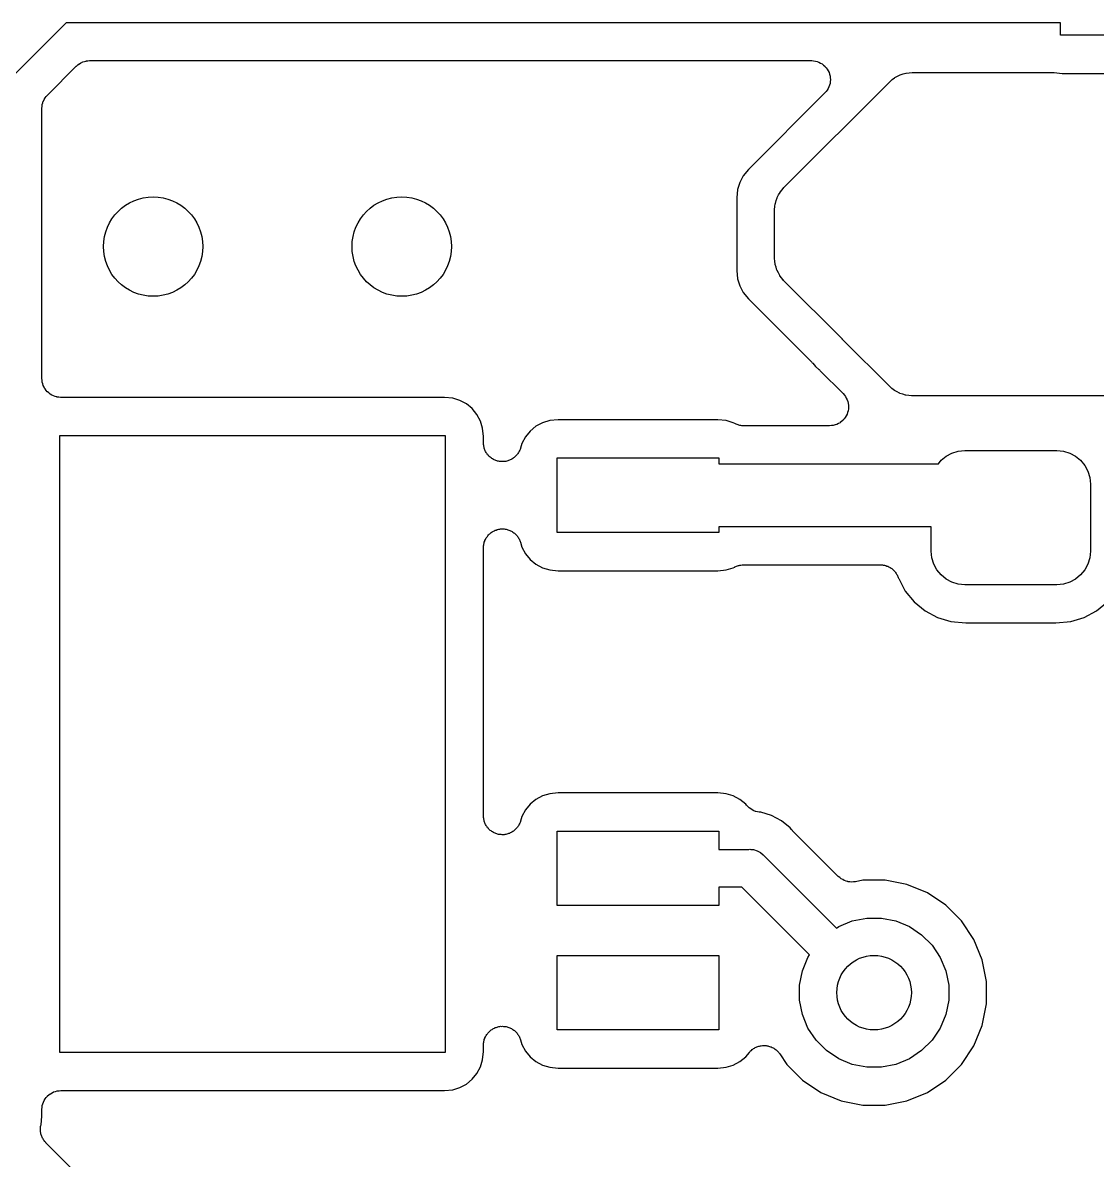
# Model space of a CAD drawing. Extents: x 0.48 to 2.43, y -7.79 to -4.85.
# Drawn here: x 1.0778 to 1.2479, y -7.5226 to -7.3425 of the extents above; entities that cross this region are included whole.
import ezdxf

# ---------------------------------------------------------------- set-up
doc = ezdxf.new("R2010")
doc.units = 0
doc.header["$MEASUREMENT"] = 0
doc.layers.add('BLACK', color=7, linetype='CONTINUOUS')

msp = doc.modelspace()

# ---------------------------------------------------------------- linework, layer by layer
at = {"layer": 'BLACK', "linetype": 'CONTINUOUS'}
for p, q in [((1.08447, -7.34269), (1.07498, -7.35219)), ((1.08466, -7.34254), (1.08447, -7.34269)), ((1.08489, -7.34252), (1.08466, -7.34254)), ((1.24213, -7.34252), (1.08489, -7.34252)), ((1.24213, -7.34449), (1.24213, -7.34252)), ((1.25886, -7.34449), (1.24213, -7.34449)), ((1.08753, -7.34866), (1.08779, -7.34858)), ((1.08779, -7.34858), (1.08781, -7.34858)), ((1.08781, -7.34858), (1.08782, -7.34857)), ((1.08782, -7.34857), (1.0881, -7.34855)), ((1.0881, -7.34855), (1.08837, -7.34852)), ((1.08837, -7.34852), (1.20268, -7.34852)), ((1.20268, -7.34852), (1.20271, -7.34852)), ((1.20271, -7.34852), (1.20271, -7.34852)), ((1.20271, -7.34852), (1.20271, -7.34852)), ((1.20271, -7.34852), (1.20272, -7.34852)), ((1.20272, -7.34852), (1.20301, -7.34855)), ((1.20301, -7.34855), (1.2033, -7.34858)), ((1.2033, -7.34858), (1.2033, -7.34858)), ((1.2033, -7.34858), (1.20331, -7.34859)), ((1.20331, -7.34859), (1.20358, -7.34867)), ((1.08168, -7.35397), (1.08625, -7.3494)), ((1.08625, -7.3494), (1.08626, -7.34939)), ((1.08626, -7.34939), (1.08628, -7.34937)), ((1.08626, -7.34939), (1.08626, -7.34939)), ((1.08626, -7.34939), (1.08626, -7.34939)), ((1.08628, -7.34937), (1.0865, -7.34919)), ((1.0865, -7.34919), (1.08671, -7.34902)), ((1.08671, -7.34902), (1.08673, -7.34901)), ((1.08673, -7.34901), (1.08674, -7.349)), ((1.08674, -7.349), (1.08699, -7.34888)), ((1.08699, -7.34888), (1.08723, -7.34875)), ((1.08723, -7.34875), (1.08725, -7.34874)), ((1.08725, -7.34874), (1.08726, -7.34873)), ((1.08726, -7.34873), (1.08753, -7.34866)), ((1.20358, -7.34867), (1.20385, -7.34876)), ((1.20385, -7.34876), (1.20386, -7.34876)), ((1.20386, -7.34876), (1.20386, -7.34876)), ((1.20386, -7.34876), (1.20412, -7.3489)), ((1.20412, -7.3489), (1.20437, -7.34904)), ((1.20437, -7.34904), (1.20437, -7.34904)), ((1.20437, -7.34904), (1.20438, -7.34904)), ((1.20438, -7.34904), (1.2046, -7.34923)), ((1.2046, -7.34923), (1.20482, -7.34941)), ((1.20482, -7.34941), (1.20482, -7.34942)), ((1.20482, -7.34942), (1.20482, -7.34942)), ((1.20482, -7.34942), (1.205, -7.34964)), ((1.205, -7.34964), (1.20519, -7.34987)), ((1.20519, -7.34987), (1.20519, -7.34987)), ((1.20519, -7.34987), (1.20519, -7.34988)), ((1.20519, -7.34988), (1.20532, -7.35012)), ((1.20532, -7.35012), (1.20546, -7.35039)), ((1.20546, -7.35039), (1.20546, -7.35039)), ((1.20546, -7.35039), (1.20546, -7.3504)), ((1.20546, -7.3504), (1.20554, -7.35066)), ((1.21769, -7.35048), (1.21815, -7.35044)), ((1.21815, -7.35044), (1.21861, -7.35039)), ((1.21861, -7.35039), (1.24063, -7.35039)), ((1.24063, -7.35039), (1.2407, -7.35039)), ((1.2407, -7.35039), (1.24091, -7.35042)), ((1.24091, -7.35042), (1.24112, -7.35042)), ((1.24112, -7.35042), (1.24237, -7.35054)), ((1.19831, -7.36861), (1.21507, -7.35186)), ((1.20554, -7.35066), (1.20563, -7.35095)), ((1.20562, -7.35212), (1.20554, -7.3524)), ((1.20565, -7.35183), (1.20562, -7.35211)), ((1.20562, -7.35211), (1.20562, -7.35212)), ((1.20562, -7.35212), (1.20562, -7.35212)), ((1.20563, -7.35095), (1.20563, -7.35095)), ((1.20563, -7.35095), (1.20563, -7.35096)), ((1.20563, -7.35096), (1.20565, -7.35124)), ((1.20565, -7.35124), (1.20568, -7.35153)), ((1.20568, -7.35154), (1.20565, -7.35183)), ((1.20568, -7.35153), (1.20568, -7.35154)), ((1.20568, -7.35154), (1.20568, -7.35154)), ((1.21507, -7.35186), (1.21508, -7.35185)), ((1.21508, -7.35185), (1.21512, -7.35181)), ((1.21508, -7.35185), (1.21508, -7.35185)), ((1.21508, -7.35185), (1.21508, -7.35185)), ((1.21512, -7.35181), (1.21548, -7.35152)), ((1.21548, -7.35152), (1.21584, -7.35123)), ((1.21584, -7.35123), (1.21586, -7.35122)), ((1.21586, -7.35122), (1.21588, -7.3512)), ((1.21588, -7.3512), (1.21629, -7.35099)), ((1.21629, -7.35099), (1.2167, -7.35077)), ((1.2167, -7.35077), (1.21673, -7.35076)), ((1.21673, -7.35076), (1.21675, -7.35075)), ((1.21675, -7.35075), (1.21719, -7.35062)), ((1.21719, -7.35062), (1.21764, -7.35049)), ((1.21764, -7.35049), (1.21766, -7.35049)), ((1.21766, -7.35049), (1.21769, -7.35048)), ((1.24237, -7.35054), (1.25861, -7.35054)), ((1.0815, -7.35418), (1.08168, -7.35397)), ((1.2048, -7.35364), (1.19271, -7.36573)), ((1.20499, -7.35342), (1.2048, -7.35364)), ((1.20517, -7.3532), (1.20499, -7.35342)), ((1.20531, -7.35293), (1.20517, -7.35319)), ((1.20517, -7.35319), (1.20517, -7.35319)), ((1.20517, -7.35319), (1.20517, -7.3532)), ((1.20545, -7.35268), (1.20531, -7.35293)), ((1.20554, -7.3524), (1.20545, -7.35267)), ((1.20545, -7.35267), (1.20545, -7.35268)), ((1.20545, -7.35268), (1.20545, -7.35268)), ((1.0808, -7.35605), (1.08083, -7.35577)), ((1.08083, -7.35577), (1.08086, -7.3555)), ((1.08086, -7.3555), (1.08087, -7.35548)), ((1.08087, -7.35547), (1.08095, -7.3552)), ((1.08087, -7.35548), (1.08087, -7.35547)), ((1.08095, -7.3552), (1.08103, -7.35494)), ((1.08103, -7.35494), (1.08104, -7.35492)), ((1.08104, -7.35492), (1.08105, -7.35491)), ((1.08105, -7.35491), (1.08118, -7.35467)), ((1.08118, -7.35467), (1.08131, -7.35442)), ((1.08131, -7.35442), (1.08132, -7.35441)), ((1.08132, -7.35441), (1.08133, -7.3544)), ((1.08133, -7.3544), (1.0815, -7.35418)), ((1.0808, -7.35608), (1.0808, -7.35605)), ((1.0808, -7.35609), (1.0808, -7.35608)), ((1.0808, -7.35608), (1.0808, -7.35608)), ((1.0808, -7.35608), (1.0808, -7.35608)), ((1.0808, -7.39883), (1.0808, -7.35609)), ((1.19271, -7.36573), (1.19187, -7.36675)), ((1.19132, -7.36779), (1.19098, -7.36891)), ((1.19187, -7.36675), (1.19132, -7.36779)), ((1.19098, -7.36891), (1.19085, -7.37023)), ((1.19085, -7.37023), (1.19085, -7.38174)), ((1.1971, -7.37067), (1.19723, -7.37023)), ((1.19723, -7.37023), (1.19725, -7.37021)), ((1.19725, -7.37018), (1.19748, -7.36977)), ((1.19725, -7.37021), (1.19725, -7.37018)), ((1.19748, -7.36977), (1.1977, -7.36937)), ((1.1977, -7.36937), (1.19771, -7.36935)), ((1.19771, -7.36935), (1.19772, -7.36932)), ((1.19772, -7.36932), (1.19802, -7.36897)), ((1.19802, -7.36897), (1.19831, -7.36861)), ((1.19685, -7.37208), (1.1969, -7.37162)), ((1.1969, -7.37162), (1.19695, -7.37116)), ((1.19695, -7.37116), (1.19696, -7.37114)), ((1.19696, -7.37111), (1.1971, -7.37067)), ((1.19696, -7.37114), (1.19696, -7.37111)), ((1.19685, -7.37213), (1.19685, -7.37208)), ((1.19685, -7.37215), (1.19685, -7.37213)), ((1.19685, -7.37213), (1.19685, -7.37213)), ((1.19685, -7.37213), (1.19685, -7.37213)), ((1.19685, -7.37982), (1.19685, -7.37215)), ((1.1969, -7.38028), (1.19685, -7.37982)), ((1.19694, -7.38074), (1.1969, -7.38028)), ((1.19694, -7.38076), (1.19694, -7.38074)), ((1.19695, -7.38079), (1.19694, -7.38076)), ((1.19708, -7.38123), (1.19695, -7.38079)), ((1.19085, -7.38174), (1.19098, -7.38306)), ((1.19721, -7.38168), (1.19708, -7.38123)), ((1.19722, -7.3817), (1.19721, -7.38168)), ((1.19723, -7.38172), (1.19722, -7.3817)), ((1.19744, -7.38213), (1.19723, -7.38172)), ((1.19766, -7.38254), (1.19744, -7.38213)), ((1.19767, -7.38256), (1.19766, -7.38254)), ((1.19769, -7.38259), (1.19767, -7.38256)), ((1.19798, -7.38294), (1.19769, -7.38259)), ((1.19098, -7.38306), (1.19132, -7.38418)), ((1.19132, -7.38418), (1.19187, -7.38522)), ((1.19827, -7.3833), (1.19798, -7.38294)), ((1.1983, -7.38334), (1.19827, -7.3833)), ((1.19831, -7.38335), (1.1983, -7.38334)), ((1.1983, -7.38334), (1.1983, -7.38334)), ((1.1983, -7.38334), (1.1983, -7.38334)), ((1.20759, -7.39263), (1.19831, -7.38335)), ((1.19187, -7.38522), (1.19271, -7.38624)), ((1.19271, -7.38624), (1.20269, -7.39621)), ((1.20759, -7.3927), (1.20759, -7.39263)), ((1.20766, -7.3927), (1.20759, -7.3927)), ((1.21507, -7.40011), (1.20766, -7.3927)), ((1.20269, -7.39621), (1.20272, -7.39624)), ((1.20272, -7.39624), (1.2028, -7.39634)), ((1.2028, -7.39634), (1.20289, -7.39643)), ((1.20289, -7.39643), (1.20332, -7.39696)), ((1.20332, -7.39696), (1.20386, -7.3974)), ((1.08083, -7.39911), (1.0808, -7.39883)), ((1.20386, -7.3974), (1.20389, -7.39743)), ((1.20389, -7.39743), (1.20398, -7.39752)), ((1.20398, -7.39752), (1.20407, -7.3976)), ((1.20407, -7.3976), (1.20768, -7.4012)), ((1.08086, -7.39939), (1.08083, -7.39911)), ((1.08086, -7.3994), (1.08086, -7.39939)), ((1.08086, -7.39941), (1.08086, -7.3994)), ((1.08094, -7.39969), (1.08086, -7.39941)), ((1.08102, -7.39995), (1.08094, -7.39969)), ((1.08103, -7.39996), (1.08102, -7.39995)), ((1.08103, -7.39997), (1.08103, -7.39996)), ((1.08116, -7.40022), (1.08103, -7.39997)), ((1.08129, -7.40047), (1.08116, -7.40022)), ((1.0813, -7.40048), (1.08129, -7.40047)), ((1.0813, -7.40049), (1.0813, -7.40048)), ((1.08148, -7.40071), (1.0813, -7.40049)), ((1.08166, -7.40093), (1.08148, -7.40071)), ((1.21543, -7.4004), (1.21507, -7.40011)), ((1.21578, -7.4007), (1.21543, -7.4004)), ((1.2158, -7.40071), (1.21578, -7.4007)), ((1.21583, -7.40073), (1.2158, -7.40071)), ((1.21623, -7.40095), (1.21583, -7.40073)), ((1.08167, -7.40094), (1.08166, -7.40093)), ((1.08189, -7.40112), (1.08167, -7.40094)), ((1.08167, -7.40094), (1.08167, -7.40094)), ((1.08211, -7.40131), (1.08189, -7.40112)), ((1.08212, -7.40131), (1.08211, -7.40131)), ((1.08213, -7.40132), (1.08212, -7.40131)), ((1.08238, -7.40145), (1.08213, -7.40132)), ((1.08262, -7.40159), (1.08238, -7.40145)), ((1.08263, -7.40159), (1.08262, -7.40159)), ((1.08264, -7.4016), (1.08263, -7.40159)), ((1.08291, -7.40168), (1.08264, -7.4016)), ((1.08318, -7.40176), (1.08291, -7.40168)), ((1.08319, -7.40177), (1.08318, -7.40176)), ((1.0832, -7.40177), (1.08319, -7.40177)), ((1.08348, -7.4018), (1.0832, -7.40177)), ((1.08376, -7.40183), (1.08348, -7.4018)), ((1.08378, -7.40183), (1.08376, -7.40183)), ((1.0838, -7.40183), (1.08378, -7.40183)), ((1.08378, -7.40183), (1.08378, -7.40183)), ((1.08378, -7.40183), (1.08378, -7.40183)), ((1.14454, -7.40183), (1.0838, -7.40183)), ((1.14586, -7.40196), (1.14454, -7.40183)), ((1.14699, -7.4023), (1.14586, -7.40196)), ((1.14803, -7.40286), (1.14699, -7.4023)), ((1.20768, -7.4012), (1.2077, -7.40122)), ((1.2077, -7.40122), (1.2077, -7.40122)), ((1.2077, -7.40122), (1.2077, -7.40122)), ((1.2077, -7.40122), (1.20771, -7.40123)), ((1.20771, -7.40123), (1.20789, -7.40146)), ((1.20789, -7.40146), (1.20807, -7.40168)), ((1.20807, -7.40168), (1.20807, -7.40168)), ((1.20807, -7.40168), (1.20807, -7.40169)), ((1.20807, -7.40169), (1.2082, -7.40195)), ((1.2082, -7.40195), (1.20834, -7.4022)), ((1.20834, -7.4022), (1.20834, -7.4022)), ((1.20834, -7.4022), (1.20834, -7.40221)), ((1.20834, -7.40221), (1.20842, -7.40249)), ((1.20842, -7.40249), (1.2085, -7.40276)), ((1.21664, -7.40117), (1.21623, -7.40095)), ((1.21666, -7.40118), (1.21664, -7.40117)), ((1.21669, -7.40119), (1.21666, -7.40118)), ((1.21713, -7.40133), (1.21669, -7.40119)), ((1.21757, -7.40147), (1.21713, -7.40133)), ((1.21759, -7.40147), (1.21757, -7.40147)), ((1.21762, -7.40148), (1.21759, -7.40147)), ((1.21808, -7.40152), (1.21762, -7.40148)), ((1.21854, -7.40157), (1.21808, -7.40152)), ((1.21859, -7.40157), (1.21854, -7.40157)), ((1.21861, -7.40157), (1.21859, -7.40157)), ((1.21859, -7.40157), (1.21859, -7.40157)), ((1.21859, -7.40157), (1.21859, -7.40157)), ((1.33834, -7.40157), (1.21861, -7.40157)), ((1.14895, -7.40361), (1.14803, -7.40286)), ((1.1497, -7.40452), (1.14895, -7.40361)), ((1.20841, -7.4042), (1.20832, -7.40449)), ((1.20849, -7.40394), (1.20841, -7.4042)), ((1.20852, -7.40364), (1.20849, -7.40393)), ((1.20849, -7.40393), (1.20849, -7.40393)), ((1.20849, -7.40393), (1.20849, -7.40394)), ((1.2085, -7.40276), (1.2085, -7.40277)), ((1.2085, -7.40277), (1.2085, -7.40277)), ((1.2085, -7.40277), (1.20853, -7.40306)), ((1.20856, -7.40335), (1.20852, -7.40364)), ((1.20853, -7.40306), (1.20856, -7.40334)), ((1.20856, -7.40334), (1.20855, -7.40335)), ((1.20855, -7.40335), (1.20856, -7.40335)), ((1.15026, -7.40557), (1.1497, -7.40452)), ((1.1506, -7.4067), (1.15026, -7.40557)), ((1.16009, -7.40585), (1.15905, -7.4064)), ((1.16123, -7.4055), (1.16009, -7.40585)), ((1.16255, -7.40537), (1.16123, -7.4055)), ((1.18784, -7.40537), (1.16255, -7.40537)), ((1.18917, -7.4055), (1.18784, -7.40537)), ((1.1903, -7.40585), (1.18917, -7.4055)), ((1.19053, -7.40597), (1.1903, -7.40585)), ((1.19065, -7.40602), (1.19053, -7.40597)), ((1.19076, -7.40608), (1.19065, -7.40602)), ((1.19092, -7.40613), (1.19076, -7.40608)), ((1.19107, -7.40619), (1.19092, -7.40613)), ((1.19119, -7.40622), (1.19107, -7.40619)), ((1.19132, -7.40626), (1.19119, -7.40622)), ((1.19148, -7.40628), (1.19132, -7.40626)), ((1.20613, -7.40627), (1.20585, -7.40629)), ((1.20614, -7.40627), (1.20613, -7.40627)), ((1.20613, -7.40627), (1.20613, -7.40627)), ((1.20641, -7.40618), (1.20614, -7.40627)), ((1.20669, -7.4061), (1.20641, -7.40618)), ((1.2067, -7.4061), (1.20669, -7.4061)), ((1.20669, -7.4061), (1.20669, -7.4061)), ((1.20695, -7.40596), (1.2067, -7.4061)), ((1.20721, -7.40583), (1.20695, -7.40596)), ((1.20722, -7.40582), (1.20721, -7.40582)), ((1.20721, -7.40582), (1.20721, -7.40583)), ((1.20744, -7.40564), (1.20722, -7.40582)), ((1.20766, -7.40546), (1.20744, -7.40564)), ((1.20767, -7.40545), (1.20766, -7.40546)), ((1.20785, -7.40523), (1.20767, -7.40545)), ((1.20767, -7.40545), (1.20767, -7.40545)), ((1.20804, -7.40501), (1.20785, -7.40523)), ((1.20818, -7.40474), (1.20804, -7.405)), ((1.20804, -7.405), (1.20804, -7.405)), ((1.20804, -7.405), (1.20804, -7.40501)), ((1.20832, -7.4045), (1.20818, -7.40474)), ((1.20832, -7.40449), (1.20832, -7.40449)), ((1.20832, -7.40449), (1.20832, -7.4045)), ((1.08366, -7.50551), (1.08366, -7.40787)), ((1.08366, -7.40787), (1.14469, -7.40787)), ((1.14469, -7.40787), (1.14469, -7.50551)), ((1.15073, -7.40802), (1.1506, -7.4067)), ((1.15073, -7.409), (1.15073, -7.40802)), ((1.15739, -7.40807), (1.15683, -7.40911)), ((1.15814, -7.40715), (1.15739, -7.40807)), ((1.15905, -7.4064), (1.15814, -7.40715)), ((1.19164, -7.40631), (1.19148, -7.40628)), ((1.19177, -7.40631), (1.19164, -7.40631)), ((1.1919, -7.40632), (1.19177, -7.40631)), ((1.19194, -7.40632), (1.1919, -7.40632)), ((1.20556, -7.40632), (1.19194, -7.40632)), ((1.20585, -7.40629), (1.20556, -7.40632)), ((1.15074, -7.40915), (1.15073, -7.409)), ((1.15074, -7.40929), (1.15074, -7.40915)), ((1.15077, -7.40944), (1.15074, -7.40929)), ((1.15079, -7.40959), (1.15077, -7.40944)), ((1.15083, -7.40973), (1.15079, -7.40959)), ((1.15086, -7.40987), (1.15083, -7.40973)), ((1.15091, -7.41001), (1.15086, -7.40987)), ((1.1566, -7.40988), (1.15659, -7.40992)), ((1.15683, -7.40911), (1.1566, -7.40988)), ((1.15095, -7.41015), (1.15091, -7.41001)), ((1.15102, -7.41028), (1.15095, -7.41015)), ((1.15108, -7.41041), (1.15102, -7.41028)), ((1.15116, -7.41053), (1.15108, -7.41041)), ((1.15123, -7.41066), (1.15116, -7.41053)), ((1.15132, -7.41078), (1.15123, -7.41066)), ((1.1514, -7.4109), (1.15132, -7.41078)), ((1.15151, -7.411), (1.1514, -7.4109)), ((1.1516, -7.41112), (1.15151, -7.411)), ((1.15171, -7.41121), (1.1516, -7.41112)), ((1.15181, -7.41131), (1.15171, -7.41121)), ((1.15194, -7.4114), (1.15181, -7.41131)), ((1.15205, -7.41149), (1.15194, -7.4114)), ((1.15218, -7.41156), (1.15205, -7.41149)), ((1.1523, -7.41164), (1.15218, -7.41156)), ((1.15244, -7.4117), (1.1523, -7.41164)), ((1.15512, -7.41166), (1.15498, -7.41172)), ((1.15524, -7.41158), (1.15512, -7.41166)), ((1.15537, -7.41151), (1.15524, -7.41158)), ((1.15548, -7.41142), (1.15537, -7.41151)), ((1.15561, -7.41134), (1.15548, -7.41142)), ((1.15571, -7.41124), (1.15561, -7.41134)), ((1.15583, -7.41115), (1.15571, -7.41124)), ((1.15592, -7.41104), (1.15583, -7.41115)), ((1.15602, -7.41094), (1.15592, -7.41104)), ((1.15611, -7.41081), (1.15602, -7.41094)), ((1.1562, -7.4107), (1.15611, -7.41081)), ((1.15627, -7.41057), (1.1562, -7.4107)), ((1.15636, -7.41045), (1.15627, -7.41057)), ((1.15641, -7.41032), (1.15636, -7.41045)), ((1.15649, -7.41019), (1.15641, -7.41032)), ((1.15653, -7.41005), (1.15649, -7.41019)), ((1.15659, -7.40992), (1.15653, -7.41005)), ((1.1624, -7.42323), (1.1624, -7.41142)), ((1.1624, -7.41142), (1.18799, -7.41142)), ((1.18799, -7.41142), (1.18799, -7.41232)), ((1.22321, -7.41179), (1.22402, -7.41113)), ((1.22402, -7.41113), (1.22493, -7.41064)), ((1.22493, -7.41064), (1.22593, -7.41034)), ((1.22593, -7.41034), (1.22697, -7.41024)), ((1.22697, -7.41024), (1.24154, -7.41024)), ((1.24154, -7.41024), (1.24257, -7.41034)), ((1.24257, -7.41034), (1.24357, -7.41064)), ((1.24357, -7.41064), (1.24449, -7.41113)), ((1.24449, -7.41113), (1.24529, -7.41179)), ((1.15257, -7.41177), (1.15244, -7.4117)), ((1.1527, -7.41181), (1.15257, -7.41177)), ((1.15284, -7.41187), (1.1527, -7.41181)), ((1.15298, -7.4119), (1.15284, -7.41187)), ((1.15313, -7.41194), (1.15298, -7.4119)), ((1.15327, -7.41196), (1.15313, -7.41194)), ((1.15341, -7.41199), (1.15327, -7.41196)), ((1.15356, -7.41199), (1.15341, -7.41199)), ((1.15371, -7.412), (1.15356, -7.41199)), ((1.15385, -7.41199), (1.15371, -7.412)), ((1.154, -7.41199), (1.15385, -7.41199)), ((1.15414, -7.41196), (1.154, -7.41199)), ((1.15429, -7.41195), (1.15414, -7.41196)), ((1.15443, -7.41191), (1.15429, -7.41195)), ((1.15457, -7.41188), (1.15443, -7.41191)), ((1.15471, -7.41183), (1.15457, -7.41188)), ((1.15485, -7.41179), (1.15471, -7.41183)), ((1.15498, -7.41172), (1.15485, -7.41179)), ((1.18799, -7.41232), (1.22278, -7.41232)), ((1.22278, -7.41232), (1.22321, -7.41179)), ((1.24529, -7.41179), (1.24595, -7.4126)), ((1.24595, -7.4126), (1.24645, -7.41352)), ((1.24645, -7.41352), (1.24675, -7.41451)), ((1.24675, -7.41451), (1.24685, -7.41555)), ((1.24685, -7.41555), (1.24685, -7.42618)), ((1.22165, -7.42232), (1.18799, -7.42232)), ((1.18799, -7.42232), (1.18799, -7.42323)), ((1.22165, -7.42618), (1.22165, -7.42232)), ((1.15104, -7.42433), (1.1511, -7.4242)), ((1.1511, -7.4242), (1.15118, -7.42408)), ((1.15118, -7.42408), (1.15125, -7.42395)), ((1.15125, -7.42395), (1.15135, -7.42384)), ((1.15135, -7.42384), (1.15143, -7.42372)), ((1.15143, -7.42372), (1.15153, -7.42361)), ((1.15153, -7.42361), (1.15163, -7.4235)), ((1.15163, -7.4235), (1.15174, -7.42341)), ((1.15174, -7.42341), (1.15185, -7.42331)), ((1.15185, -7.42331), (1.15197, -7.42322)), ((1.15197, -7.42322), (1.15209, -7.42313)), ((1.15209, -7.42313), (1.15221, -7.42306)), ((1.15221, -7.42306), (1.15234, -7.42298)), ((1.15234, -7.42298), (1.15247, -7.42293)), ((1.15247, -7.42293), (1.1526, -7.42286)), ((1.1526, -7.42286), (1.15274, -7.42282)), ((1.15274, -7.42282), (1.15288, -7.42276)), ((1.15288, -7.42276), (1.15302, -7.42274)), ((1.15302, -7.42274), (1.15317, -7.42269)), ((1.15317, -7.42269), (1.15331, -7.42268)), ((1.15331, -7.42268), (1.15345, -7.42265)), ((1.15345, -7.42265), (1.1536, -7.42265)), ((1.1536, -7.42265), (1.15375, -7.42264)), ((1.15375, -7.42264), (1.15389, -7.42266)), ((1.15389, -7.42266), (1.15404, -7.42266)), ((1.15404, -7.42266), (1.15418, -7.42269)), ((1.15418, -7.42269), (1.15433, -7.4227)), ((1.15433, -7.4227), (1.15447, -7.42275)), ((1.15447, -7.42275), (1.15461, -7.42277)), ((1.15461, -7.42277), (1.15475, -7.42283)), ((1.15475, -7.42283), (1.15489, -7.42288)), ((1.15489, -7.42288), (1.15502, -7.42294)), ((1.15502, -7.42294), (1.15515, -7.423)), ((1.15515, -7.423), (1.15528, -7.42308)), ((1.15528, -7.42308), (1.15541, -7.42315)), ((1.15541, -7.42315), (1.15552, -7.42325)), ((1.15552, -7.42325), (1.15564, -7.42333)), ((1.15564, -7.42333), (1.15574, -7.42343)), ((1.15574, -7.42343), (1.15586, -7.42353)), ((1.15586, -7.42353), (1.15595, -7.42364)), ((1.15595, -7.42364), (1.15605, -7.42374)), ((1.15605, -7.42374), (1.15613, -7.42387)), ((1.15613, -7.42387), (1.15623, -7.42398)), ((1.15623, -7.42398), (1.1563, -7.42411)), ((1.1563, -7.42411), (1.15638, -7.42423)), ((1.15638, -7.42423), (1.15643, -7.42437)), ((1.18799, -7.42323), (1.1624, -7.42323)), ((1.15073, -7.4256), (1.15074, -7.42546)), ((1.15073, -7.42564), (1.15073, -7.4256)), ((1.15073, -7.46806), (1.15073, -7.42564)), ((1.15074, -7.42546), (1.15075, -7.42531)), ((1.15075, -7.42531), (1.15078, -7.42517)), ((1.15078, -7.42517), (1.15079, -7.42502)), ((1.15079, -7.42502), (1.15084, -7.42488)), ((1.15084, -7.42488), (1.15087, -7.42474)), ((1.15087, -7.42474), (1.15093, -7.4246)), ((1.15093, -7.4246), (1.15097, -7.42446)), ((1.15097, -7.42446), (1.15104, -7.42433)), ((1.15643, -7.42437), (1.1565, -7.4245)), ((1.1565, -7.4245), (1.15654, -7.42464)), ((1.15654, -7.42464), (1.1566, -7.42477)), ((1.1566, -7.42477), (1.15683, -7.42554)), ((1.15683, -7.42554), (1.15739, -7.42658)), ((1.15739, -7.42658), (1.15814, -7.42749)), ((1.15814, -7.42749), (1.15905, -7.42824)), ((1.22176, -7.42722), (1.22165, -7.42618)), ((1.22206, -7.42822), (1.22176, -7.42722)), ((1.24675, -7.42722), (1.24645, -7.42822)), ((1.24685, -7.42618), (1.24675, -7.42722)), ((1.15905, -7.42824), (1.16009, -7.4288)), ((1.16009, -7.4288), (1.16123, -7.42914)), ((1.16123, -7.42914), (1.16255, -7.42927)), ((1.16255, -7.42927), (1.18784, -7.42927)), ((1.18784, -7.42927), (1.18917, -7.42914)), ((1.18917, -7.42914), (1.1903, -7.4288)), ((1.1903, -7.4288), (1.19053, -7.42868)), ((1.19053, -7.42868), (1.19056, -7.42866)), ((1.19056, -7.42866), (1.19068, -7.42861)), ((1.19068, -7.42861), (1.1908, -7.42855)), ((1.1908, -7.42855), (1.19095, -7.4285)), ((1.19095, -7.4285), (1.19111, -7.42844)), ((1.19111, -7.42844), (1.19123, -7.42842)), ((1.19123, -7.42842), (1.19136, -7.42838)), ((1.19136, -7.42838), (1.19152, -7.42836)), ((1.19152, -7.42836), (1.19168, -7.42833)), ((1.19168, -7.42833), (1.19181, -7.42834)), ((1.19181, -7.42834), (1.19194, -7.42832)), ((1.19194, -7.42832), (1.2136, -7.42832)), ((1.2136, -7.42832), (1.21364, -7.42832)), ((1.21364, -7.42832), (1.21377, -7.42834)), ((1.21377, -7.42834), (1.21391, -7.42834)), ((1.21391, -7.42834), (1.21406, -7.42837)), ((1.21406, -7.42837), (1.21422, -7.42839)), ((1.21422, -7.42839), (1.21435, -7.42843)), ((1.21435, -7.42843), (1.21448, -7.42846)), ((1.21448, -7.42846), (1.21463, -7.42852)), ((1.21463, -7.42852), (1.21478, -7.42857)), ((1.21478, -7.42857), (1.2149, -7.42863)), ((1.2149, -7.42863), (1.21502, -7.42868)), ((1.21502, -7.42868), (1.21515, -7.42877)), ((1.21515, -7.42877), (1.21529, -7.42885)), ((1.21529, -7.42885), (1.21539, -7.42893)), ((1.21539, -7.42893), (1.21551, -7.42901)), ((1.21551, -7.42901), (1.21562, -7.42912)), ((1.21562, -7.42912), (1.21574, -7.42922)), ((1.21574, -7.42922), (1.21582, -7.42933)), ((1.21582, -7.42933), (1.21592, -7.42942)), ((1.21592, -7.42942), (1.21601, -7.42956)), ((1.21601, -7.42956), (1.21611, -7.42968)), ((1.21611, -7.42968), (1.21617, -7.4298)), ((1.22255, -7.42913), (1.22206, -7.42822)), ((1.22321, -7.42994), (1.22255, -7.42913)), ((1.24595, -7.42913), (1.24529, -7.42994)), ((1.24645, -7.42822), (1.24595, -7.42913)), ((1.21617, -7.4298), (1.21624, -7.42991)), ((1.21624, -7.42991), (1.2163, -7.43006)), ((1.2163, -7.43006), (1.21638, -7.4302)), ((1.21638, -7.4302), (1.21642, -7.43033)), ((1.21642, -7.43033), (1.21647, -7.43045)), ((1.21647, -7.43045), (1.21649, -7.43052)), ((1.21649, -7.43052), (1.21754, -7.43248)), ((1.22402, -7.4306), (1.22321, -7.42994)), ((1.22493, -7.43109), (1.22402, -7.4306)), ((1.22593, -7.43139), (1.22493, -7.43109)), ((1.22697, -7.4315), (1.22593, -7.43139)), ((1.24257, -7.43139), (1.24154, -7.4315)), ((1.24357, -7.43109), (1.24257, -7.43139)), ((1.24449, -7.4306), (1.24357, -7.43109)), ((1.24529, -7.42994), (1.24449, -7.4306)), ((1.21754, -7.43248), (1.21895, -7.4342)), ((1.24154, -7.4315), (1.22697, -7.4315)), ((1.21895, -7.4342), (1.22067, -7.43561)), ((1.24784, -7.43561), (1.24956, -7.4342)), ((1.22067, -7.43561), (1.22263, -7.43666)), ((1.22263, -7.43666), (1.22476, -7.43731)), ((1.24375, -7.43731), (1.24588, -7.43666)), ((1.24588, -7.43666), (1.24784, -7.43561)), ((1.22476, -7.43731), (1.22712, -7.43754)), ((1.22712, -7.43754), (1.24139, -7.43754)), ((1.24139, -7.43754), (1.24375, -7.43731)), ((1.15905, -7.46546), (1.15814, -7.46621)), ((1.16009, -7.4649), (1.15905, -7.46546)), ((1.16123, -7.46456), (1.16009, -7.4649)), ((1.16255, -7.46443), (1.16123, -7.46456)), ((1.18784, -7.46443), (1.16255, -7.46443)), ((1.18917, -7.46456), (1.18784, -7.46443)), ((1.1903, -7.4649), (1.18917, -7.46456)), ((1.19134, -7.46546), (1.1903, -7.4649)), ((1.19226, -7.46621), (1.19134, -7.46546)), ((1.15739, -7.46712), (1.15683, -7.46817)), ((1.15814, -7.46621), (1.15739, -7.46712)), ((1.19241, -7.4664), (1.19226, -7.46621)), ((1.19261, -7.4666), (1.19241, -7.4664)), ((1.1928, -7.4668), (1.19261, -7.4666)), ((1.19282, -7.46681), (1.1928, -7.4668)), ((1.19283, -7.46682), (1.19282, -7.46681)), ((1.19306, -7.46697), (1.19283, -7.46682)), ((1.19329, -7.46713), (1.19306, -7.46697)), ((1.1933, -7.46713), (1.19329, -7.46713)), ((1.19331, -7.46714), (1.1933, -7.46713)), ((1.19357, -7.46725), (1.19331, -7.46714)), ((1.19382, -7.46736), (1.19357, -7.46725)), ((1.19384, -7.46736), (1.19382, -7.46736)), ((1.19385, -7.46737), (1.19384, -7.46736)), ((1.19412, -7.46742), (1.19385, -7.46737)), ((1.1944, -7.46748), (1.19412, -7.46742)), ((1.19443, -7.46748), (1.1944, -7.46748)), ((1.19444, -7.46748), (1.19443, -7.46748)), ((1.19443, -7.46748), (1.19443, -7.46748)), ((1.19443, -7.46748), (1.19443, -7.46748)), ((1.19468, -7.46751), (1.19444, -7.46748)), ((1.15074, -7.4682), (1.15073, -7.46806)), ((1.15074, -7.46835), (1.15074, -7.4682)), ((1.15077, -7.46849), (1.15074, -7.46835)), ((1.15079, -7.46864), (1.15077, -7.46849)), ((1.15083, -7.46878), (1.15079, -7.46864)), ((1.15086, -7.46892), (1.15083, -7.46878)), ((1.15091, -7.46906), (1.15086, -7.46892)), ((1.15095, -7.4692), (1.15091, -7.46906)), ((1.15102, -7.46933), (1.15095, -7.4692)), ((1.15649, -7.46924), (1.15641, -7.46937)), ((1.15653, -7.4691), (1.15649, -7.46924)), ((1.15659, -7.46897), (1.15653, -7.4691)), ((1.1566, -7.46893), (1.15659, -7.46897)), ((1.15683, -7.46817), (1.1566, -7.46893)), ((1.19637, -7.46802), (1.19468, -7.46751)), ((1.19794, -7.46886), (1.19637, -7.46802)), ((1.19931, -7.46998), (1.19794, -7.46886)), ((1.15108, -7.46946), (1.15102, -7.46933)), ((1.15116, -7.46959), (1.15108, -7.46946)), ((1.15123, -7.46972), (1.15116, -7.46959)), ((1.15132, -7.46983), (1.15123, -7.46972)), ((1.1514, -7.46995), (1.15132, -7.46983)), ((1.15151, -7.47006), (1.1514, -7.46995)), ((1.1516, -7.47017), (1.15151, -7.47006)), ((1.15171, -7.47027), (1.1516, -7.47017)), ((1.15181, -7.47037), (1.15171, -7.47027)), ((1.15194, -7.47045), (1.15181, -7.47037)), ((1.15205, -7.47055), (1.15194, -7.47045)), ((1.15218, -7.47062), (1.15205, -7.47055)), ((1.1523, -7.4707), (1.15218, -7.47062)), ((1.15244, -7.47075), (1.1523, -7.4707)), ((1.15257, -7.47083), (1.15244, -7.47075)), ((1.1527, -7.47087), (1.15257, -7.47083)), ((1.15284, -7.47092), (1.1527, -7.47087)), ((1.15298, -7.47095), (1.15284, -7.47092)), ((1.15313, -7.471), (1.15298, -7.47095)), ((1.15327, -7.47101), (1.15313, -7.471)), ((1.15341, -7.47104), (1.15327, -7.47101)), ((1.15356, -7.47104), (1.15341, -7.47104)), ((1.15371, -7.47106), (1.15356, -7.47104)), ((1.15385, -7.47105), (1.15371, -7.47106)), ((1.154, -7.47105), (1.15385, -7.47105)), ((1.15414, -7.47102), (1.154, -7.47105)), ((1.15429, -7.47101), (1.15414, -7.47102)), ((1.15443, -7.47097), (1.15429, -7.47101)), ((1.15457, -7.47094), (1.15443, -7.47097)), ((1.15471, -7.47088), (1.15457, -7.47094)), ((1.15485, -7.47084), (1.15471, -7.47088)), ((1.15498, -7.47077), (1.15485, -7.47084)), ((1.15512, -7.47072), (1.15498, -7.47077)), ((1.15524, -7.47064), (1.15512, -7.47072)), ((1.15537, -7.47057), (1.15524, -7.47064)), ((1.15548, -7.47048), (1.15537, -7.47057)), ((1.15561, -7.4704), (1.15548, -7.47048)), ((1.15571, -7.4703), (1.15561, -7.4704)), ((1.15583, -7.4702), (1.15571, -7.4703)), ((1.15592, -7.47009), (1.15583, -7.4702)), ((1.15602, -7.46999), (1.15592, -7.47009)), ((1.15611, -7.46987), (1.15602, -7.46999)), ((1.1562, -7.46975), (1.15611, -7.46987)), ((1.15627, -7.46963), (1.1562, -7.46975)), ((1.15636, -7.46951), (1.15627, -7.46963)), ((1.15641, -7.46937), (1.15636, -7.46951)), ((1.1624, -7.48228), (1.1624, -7.47047)), ((1.1624, -7.47047), (1.18799, -7.47047)), ((1.18799, -7.47047), (1.18799, -7.47338)), ((1.1995, -7.47021), (1.19931, -7.46998)), ((1.19959, -7.4703), (1.1995, -7.47021)), ((1.19966, -7.4704), (1.19959, -7.4703)), ((1.19969, -7.47043), (1.19966, -7.4704)), ((1.20693, -7.47767), (1.19969, -7.47043)), ((1.18799, -7.47338), (1.19277, -7.47338)), ((1.19277, -7.47338), (1.19291, -7.47336)), ((1.19291, -7.47336), (1.19306, -7.47338)), ((1.19306, -7.47338), (1.19306, -7.47338)), ((1.19306, -7.47338), (1.1935, -7.47342)), ((1.1935, -7.47342), (1.19407, -7.47359)), ((1.19407, -7.47359), (1.19459, -7.47387)), ((1.19459, -7.47387), (1.19504, -7.47425)), ((1.19504, -7.47425), (1.19514, -7.47436)), ((1.19514, -7.47436), (1.20663, -7.48585)), ((1.20715, -7.47785), (1.20693, -7.47767)), ((1.20736, -7.47803), (1.20715, -7.47785)), ((1.20737, -7.47803), (1.20736, -7.47803)), ((1.20739, -7.47804), (1.20737, -7.47803)), ((1.20763, -7.47817), (1.20739, -7.47804)), ((1.20788, -7.47831), (1.20763, -7.47817)), ((1.21084, -7.47825), (1.20964, -7.47849)), ((1.21435, -7.47825), (1.21084, -7.47825)), ((1.21779, -7.47894), (1.21435, -7.47825)), ((1.19167, -7.47938), (1.18799, -7.47938)), ((1.18799, -7.47938), (1.18799, -7.48228)), ((1.20238, -7.49009), (1.19167, -7.47938)), ((1.20789, -7.47831), (1.20788, -7.47831)), ((1.2079, -7.47832), (1.20789, -7.47831)), ((1.20817, -7.4784), (1.2079, -7.47832)), ((1.20843, -7.47848), (1.20817, -7.4784)), ((1.20845, -7.47849), (1.20843, -7.47848)), ((1.20846, -7.47849), (1.20845, -7.47849)), ((1.20874, -7.47852), (1.20846, -7.47849)), ((1.20902, -7.47855), (1.20874, -7.47852)), ((1.20903, -7.47855), (1.20902, -7.47855)), ((1.20904, -7.47855), (1.20903, -7.47855)), ((1.20932, -7.47852), (1.20904, -7.47855)), ((1.2096, -7.4785), (1.20932, -7.47852)), ((1.20963, -7.47849), (1.2096, -7.4785)), ((1.20964, -7.47849), (1.20963, -7.47849)), ((1.20963, -7.47849), (1.20963, -7.47849)), ((1.20963, -7.47849), (1.20963, -7.47849)), ((1.22104, -7.48028), (1.21779, -7.47894)), ((1.22395, -7.48223), (1.22104, -7.48028)), ((1.18799, -7.48228), (1.1624, -7.48228)), ((1.22437, -7.48265), (1.22395, -7.48223)), ((1.22643, -7.48471), (1.22437, -7.48265)), ((1.22437, -7.48265), (1.22437, -7.48265)), ((1.207, -7.4856), (1.20915, -7.48471)), ((1.20915, -7.48471), (1.21144, -7.48425)), ((1.21144, -7.48425), (1.21376, -7.48425)), ((1.21376, -7.48425), (1.21604, -7.48471)), ((1.21604, -7.48471), (1.21819, -7.4856)), ((1.22838, -7.48763), (1.22643, -7.48471)), ((1.20663, -7.48585), (1.207, -7.4856)), ((1.21819, -7.4856), (1.22013, -7.48689)), ((1.22013, -7.48689), (1.22177, -7.48853)), ((1.22177, -7.48853), (1.22307, -7.49047)), ((1.22972, -7.49087), (1.22838, -7.48763)), ((1.1624, -7.50197), (1.1624, -7.49016)), ((1.1624, -7.49016), (1.18799, -7.49016)), ((1.18799, -7.49016), (1.18799, -7.50197)), ((1.20124, -7.49262), (1.20213, -7.49047)), ((1.20213, -7.49047), (1.20238, -7.49009)), ((1.22307, -7.49047), (1.22396, -7.49262)), ((1.23041, -7.49431), (1.22972, -7.49087)), ((1.20079, -7.4949), (1.20124, -7.49262)), ((1.22396, -7.49262), (1.22441, -7.4949)), ((1.23041, -7.49782), (1.23041, -7.49431)), ((1.20079, -7.49723), (1.20079, -7.4949)), ((1.22441, -7.4949), (1.22441, -7.49723)), ((1.20124, -7.49951), (1.20079, -7.49723)), ((1.22441, -7.49723), (1.22396, -7.49951)), ((1.22972, -7.50126), (1.23041, -7.49782)), ((1.20213, -7.50166), (1.20124, -7.49951)), ((1.22396, -7.49951), (1.22307, -7.50166)), ((1.15234, -7.50172), (1.15247, -7.50167)), ((1.15247, -7.50167), (1.1526, -7.5016)), ((1.1526, -7.5016), (1.15274, -7.50156)), ((1.15274, -7.50156), (1.15288, -7.5015)), ((1.15288, -7.5015), (1.15302, -7.50148)), ((1.15302, -7.50148), (1.15317, -7.50143)), ((1.15317, -7.50143), (1.15331, -7.50142)), ((1.15331, -7.50142), (1.15345, -7.50139)), ((1.15345, -7.50139), (1.1536, -7.5014)), ((1.1536, -7.5014), (1.15375, -7.50138)), ((1.15375, -7.50138), (1.15389, -7.5014)), ((1.15389, -7.5014), (1.15404, -7.5014)), ((1.15404, -7.5014), (1.15418, -7.50143)), ((1.15418, -7.50143), (1.15433, -7.50144)), ((1.15433, -7.50144), (1.15447, -7.50149)), ((1.15447, -7.50149), (1.15461, -7.50151)), ((1.15461, -7.50151), (1.15475, -7.50157)), ((1.15475, -7.50157), (1.15489, -7.50162)), ((1.15489, -7.50162), (1.15502, -7.50168)), ((1.15502, -7.50168), (1.15515, -7.50174)), ((1.20342, -7.50359), (1.20213, -7.50166)), ((1.22307, -7.50166), (1.22177, -7.50359)), ((1.22838, -7.5045), (1.22972, -7.50126)), ((1.15084, -7.50362), (1.15087, -7.50348)), ((1.15087, -7.50348), (1.15093, -7.50334)), ((1.15093, -7.50334), (1.15097, -7.5032)), ((1.15097, -7.5032), (1.15104, -7.50307)), ((1.15104, -7.50307), (1.1511, -7.50294)), ((1.1511, -7.50294), (1.15118, -7.50282)), ((1.15118, -7.50282), (1.15125, -7.50269)), ((1.15125, -7.50269), (1.15135, -7.50258)), ((1.15135, -7.50258), (1.15143, -7.50246)), ((1.15143, -7.50246), (1.15153, -7.50235)), ((1.15153, -7.50235), (1.15163, -7.50224)), ((1.15163, -7.50224), (1.15174, -7.50215)), ((1.15174, -7.50215), (1.15185, -7.50205)), ((1.15185, -7.50205), (1.15197, -7.50196)), ((1.15197, -7.50196), (1.15209, -7.50187)), ((1.15209, -7.50187), (1.15221, -7.5018)), ((1.15221, -7.5018), (1.15234, -7.50172)), ((1.15515, -7.50174), (1.15528, -7.50182)), ((1.15528, -7.50182), (1.15541, -7.50189)), ((1.15541, -7.50189), (1.15552, -7.50199)), ((1.15552, -7.50199), (1.15564, -7.50207)), ((1.15564, -7.50207), (1.15574, -7.50217)), ((1.15574, -7.50217), (1.15586, -7.50227)), ((1.15586, -7.50227), (1.15595, -7.50238)), ((1.15595, -7.50238), (1.15605, -7.50248)), ((1.15605, -7.50248), (1.15613, -7.50261)), ((1.15613, -7.50261), (1.15623, -7.50272)), ((1.15623, -7.50272), (1.1563, -7.50285)), ((1.1563, -7.50285), (1.15638, -7.50297)), ((1.15638, -7.50297), (1.15643, -7.50311)), ((1.15643, -7.50311), (1.1565, -7.50324)), ((1.1565, -7.50324), (1.15654, -7.50338)), ((1.15654, -7.50338), (1.1566, -7.50351)), ((1.1566, -7.50351), (1.15683, -7.50428)), ((1.18799, -7.50197), (1.1624, -7.50197)), ((1.15073, -7.50434), (1.15074, -7.5042)), ((1.15073, -7.50438), (1.15073, -7.50434)), ((1.15073, -7.50536), (1.15073, -7.50438)), ((1.15074, -7.5042), (1.15075, -7.50405)), ((1.15075, -7.50405), (1.15078, -7.50391)), ((1.15078, -7.50391), (1.15079, -7.50376)), ((1.15079, -7.50376), (1.15084, -7.50362)), ((1.15683, -7.50428), (1.15739, -7.50532)), ((1.19297, -7.50539), (1.19305, -7.50528)), ((1.19305, -7.50528), (1.19318, -7.50519)), ((1.19318, -7.50519), (1.19329, -7.50508)), ((1.19329, -7.50508), (1.1934, -7.505)), ((1.1934, -7.505), (1.19351, -7.50492)), ((1.19351, -7.50492), (1.19365, -7.50484)), ((1.19365, -7.50484), (1.19378, -7.50476)), ((1.19378, -7.50476), (1.19391, -7.50471)), ((1.19391, -7.50471), (1.19403, -7.50464)), ((1.19403, -7.50464), (1.19418, -7.5046)), ((1.19418, -7.5046), (1.19432, -7.50454)), ((1.19432, -7.50454), (1.19446, -7.50452)), ((1.19446, -7.50452), (1.19459, -7.50448)), ((1.19459, -7.50448), (1.19474, -7.50446)), ((1.19474, -7.50446), (1.1949, -7.50443)), ((1.1949, -7.50443), (1.19503, -7.50444)), ((1.19503, -7.50444), (1.19517, -7.50442)), ((1.19517, -7.50442), (1.19533, -7.50444)), ((1.19533, -7.50444), (1.19548, -7.50444)), ((1.19548, -7.50444), (1.19562, -7.50447)), ((1.19562, -7.50447), (1.19575, -7.50448)), ((1.19575, -7.50448), (1.1959, -7.50453)), ((1.1959, -7.50453), (1.19605, -7.50456)), ((1.19605, -7.50456), (1.19618, -7.50461)), ((1.19618, -7.50461), (1.19631, -7.50465)), ((1.19631, -7.50465), (1.19645, -7.50473)), ((1.19645, -7.50473), (1.19659, -7.50479)), ((1.19659, -7.50479), (1.19671, -7.50487)), ((1.19671, -7.50487), (1.19683, -7.50493)), ((1.19683, -7.50493), (1.19695, -7.50503)), ((1.19695, -7.50503), (1.19708, -7.50512)), ((1.19708, -7.50512), (1.19718, -7.50522)), ((1.19718, -7.50522), (1.19728, -7.5053)), ((1.19728, -7.5053), (1.19738, -7.50542)), ((1.20507, -7.50524), (1.20342, -7.50359)), ((1.207, -7.50653), (1.20507, -7.50524)), ((1.22013, -7.50524), (1.21819, -7.50653)), ((1.22177, -7.50359), (1.22013, -7.50524)), ((1.22643, -7.50742), (1.22838, -7.5045)), ((1.14469, -7.50551), (1.08366, -7.50551)), ((1.15026, -7.50782), (1.1506, -7.50669)), ((1.1506, -7.50669), (1.15073, -7.50536)), ((1.15739, -7.50532), (1.15814, -7.50623)), ((1.15814, -7.50623), (1.15905, -7.50698)), ((1.15905, -7.50698), (1.16009, -7.50754)), ((1.1903, -7.50754), (1.19134, -7.50698)), ((1.19134, -7.50698), (1.19226, -7.50623)), ((1.19226, -7.50623), (1.19284, -7.50552)), ((1.19284, -7.50552), (1.19287, -7.50549)), ((1.19287, -7.50549), (1.19297, -7.50539)), ((1.19738, -7.50542), (1.19749, -7.50553)), ((1.19749, -7.50553), (1.19757, -7.50565)), ((1.19757, -7.50565), (1.19765, -7.50576)), ((1.19765, -7.50576), (1.19876, -7.50742)), ((1.20915, -7.50742), (1.207, -7.50653)), ((1.21819, -7.50653), (1.21604, -7.50742)), ((1.14895, -7.50977), (1.1497, -7.50886)), ((1.1497, -7.50886), (1.15026, -7.50782)), ((1.16009, -7.50754), (1.16123, -7.50788)), ((1.16123, -7.50788), (1.16255, -7.50801)), ((1.16255, -7.50801), (1.18784, -7.50801)), ((1.18784, -7.50801), (1.18917, -7.50788)), ((1.18917, -7.50788), (1.1903, -7.50754)), ((1.19876, -7.50742), (1.20124, -7.5099)), ((1.21144, -7.50787), (1.20915, -7.50742)), ((1.21376, -7.50787), (1.21144, -7.50787)), ((1.21604, -7.50742), (1.21376, -7.50787)), ((1.22395, -7.5099), (1.22643, -7.50742)), ((1.14699, -7.51108), (1.14803, -7.51052)), ((1.14803, -7.51052), (1.14895, -7.50977)), ((1.20124, -7.5099), (1.20416, -7.51185)), ((1.22104, -7.51185), (1.22395, -7.5099)), ((1.08151, -7.51264), (1.08169, -7.51243)), ((1.08169, -7.51243), (1.0817, -7.51242)), ((1.0817, -7.51241), (1.08192, -7.51224)), ((1.0817, -7.51242), (1.0817, -7.51241)), ((1.08192, -7.51224), (1.08214, -7.51206)), ((1.08214, -7.51206), (1.08215, -7.51205)), ((1.08215, -7.51205), (1.08216, -7.51205)), ((1.08216, -7.51205), (1.08241, -7.51192)), ((1.08241, -7.51192), (1.08266, -7.51178)), ((1.08266, -7.51178), (1.08267, -7.51178)), ((1.08267, -7.51178), (1.08268, -7.51177)), ((1.08268, -7.51177), (1.08295, -7.51169)), ((1.08295, -7.51169), (1.08322, -7.51161)), ((1.08322, -7.51161), (1.08323, -7.51161)), ((1.08323, -7.51161), (1.08324, -7.51161)), ((1.08324, -7.51161), (1.08352, -7.51158)), ((1.08352, -7.51158), (1.0838, -7.51156)), ((1.0838, -7.51156), (1.14454, -7.51156)), ((1.14454, -7.51156), (1.14586, -7.51142)), ((1.14586, -7.51142), (1.14699, -7.51108)), ((1.20416, -7.51185), (1.2074, -7.51319)), ((1.21779, -7.51319), (1.22104, -7.51185)), ((1.0808, -7.51451), (1.08084, -7.51423)), ((1.08084, -7.51423), (1.08086, -7.51395)), ((1.08086, -7.51395), (1.08087, -7.51394)), ((1.08087, -7.51393), (1.08095, -7.51366)), ((1.08087, -7.51394), (1.08087, -7.51393)), ((1.08095, -7.51366), (1.08104, -7.51339)), ((1.08104, -7.51338), (1.08105, -7.51337)), ((1.08104, -7.51339), (1.08104, -7.51338)), ((1.08105, -7.51337), (1.08118, -7.51313)), ((1.08118, -7.51313), (1.08132, -7.51288)), ((1.08132, -7.51287), (1.08133, -7.51286)), ((1.08132, -7.51288), (1.08132, -7.51287)), ((1.08133, -7.51286), (1.08151, -7.51264)), ((1.2074, -7.51319), (1.21084, -7.51387)), ((1.21084, -7.51387), (1.21435, -7.51387)), ((1.21435, -7.51387), (1.21779, -7.51319)), ((1.08067, -7.51698), (1.0808, -7.5156)), ((1.0808, -7.51453), (1.0808, -7.51451)), ((1.0808, -7.51456), (1.0808, -7.51453)), ((1.0808, -7.51453), (1.0808, -7.51453)), ((1.0808, -7.51453), (1.0808, -7.51453)), ((1.0808, -7.5156), (1.0808, -7.51456)), ((1.08057, -7.51768), (1.08058, -7.51754)), ((1.08058, -7.51784), (1.08057, -7.51768)), ((1.08058, -7.51741), (1.08061, -7.51725)), ((1.08058, -7.51754), (1.08058, -7.51741)), ((1.08058, -7.518), (1.08058, -7.51784)), ((1.08061, -7.51725), (1.08063, -7.51709)), ((1.08063, -7.51709), (1.08067, -7.51698)), ((1.08061, -7.51813), (1.08058, -7.518)), ((1.08062, -7.51826), (1.08061, -7.51813)), ((1.08066, -7.51841), (1.08062, -7.51826)), ((1.0807, -7.51857), (1.08066, -7.51841)), ((1.08075, -7.51869), (1.0807, -7.51857)), ((1.08078, -7.51882), (1.08075, -7.51869)), ((1.08086, -7.51896), (1.08078, -7.51882)), ((1.08092, -7.51911), (1.08086, -7.51896)), ((1.08099, -7.51922), (1.08092, -7.51911)), ((1.08105, -7.51934), (1.08099, -7.51922)), ((1.08115, -7.51947), (1.08105, -7.51934)), ((1.08124, -7.5196), (1.08115, -7.51947)), ((1.08133, -7.51969), (1.08124, -7.5196)), ((1.08142, -7.5198), (1.08133, -7.51969)), ((1.08145, -7.51983), (1.08142, -7.5198)), ((1.09457, -7.53295), (1.08145, -7.51983))]:
    msp.add_line(p, q, dxfattribs=at)
at = {"layer": 'BLACK'}
for centre, radius in [((1.09843, -7.37795), 0.007874), ((1.1378, -7.37795), 0.007874), ((1.2126, -7.49606), 0.005906)]:
    msp.add_circle(centre, radius, dxfattribs=at)

doc.saveas('drawing.dxf')
